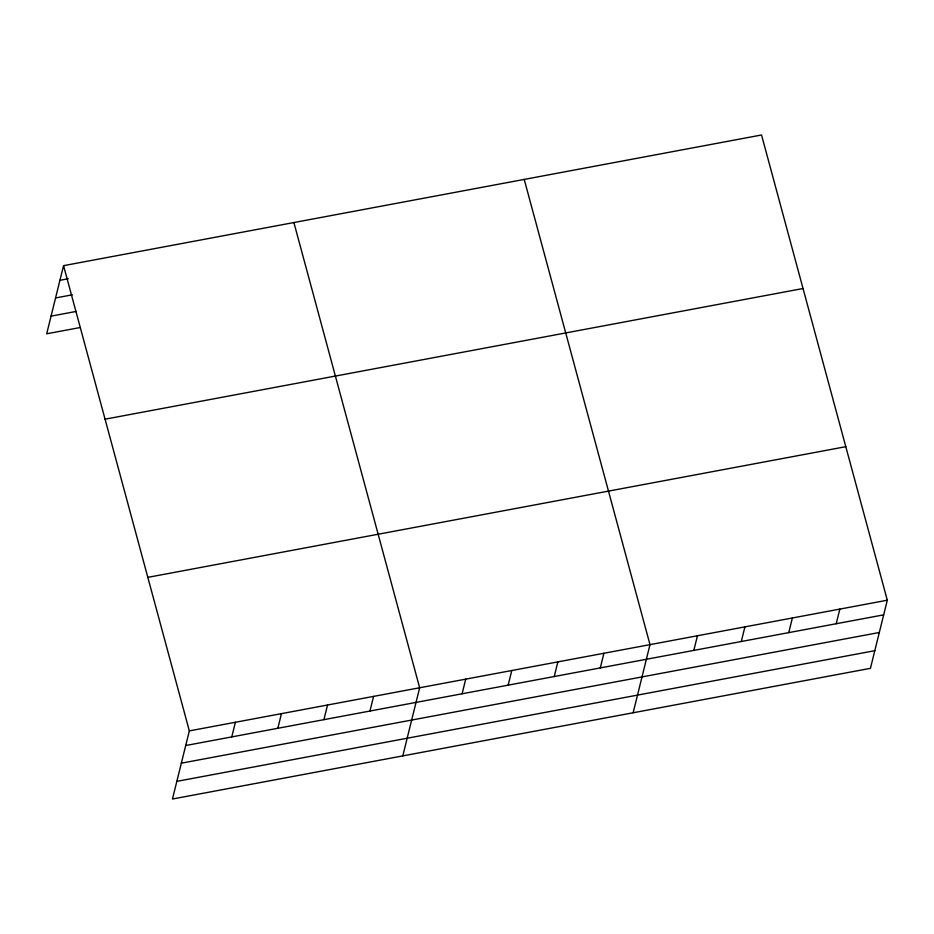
<?xml version="1.0" encoding="UTF-8"?>
<svg xmlns="http://www.w3.org/2000/svg" width="934" height="934" viewBox="0 0 934 934"><rect width="100%" height="100%" fill="white"/><g stroke="black" fill="none" stroke-linecap="round" stroke-linejoin="round"><path stroke-width="1.4" d="M63.559 265.665L189.333 730.89L172.463 799.014L870.441 668.335L887.3 600.212L761.537 134.986L63.559 265.665L46.7 333.788L80.207 327.519M231.772 736.903L235.391 722.262M277.842 728.275L281.461 713.646M323.9 719.659L327.53 705.018M369.969 711.031L373.588 696.39M402.799 755.886L419.658 687.763L293.895 222.537M462.096 693.775L465.727 679.135M508.166 685.159L511.785 670.519M554.236 676.531L557.855 661.891M600.305 667.903L603.924 653.263M633.135 712.77L649.994 644.635L524.219 179.421M693.834 650.391L697.453 635.75M741.292 641.506L744.912 626.866M788.751 632.622L792.371 617.981M836.21 623.737L839.841 609.096M59.939 280.305L68.31 278.741M55.573 297.958L72.315 294.817M51.066 316.136L76.191 311.431M105.063 419.191L803.03 288.513M147.829 577.364L845.795 446.686M189.333 730.89L887.3 600.212M185.703 745.53L883.681 614.852M181.336 763.183L879.314 632.493M176.841 781.361L874.808 650.683"/></g></svg>
